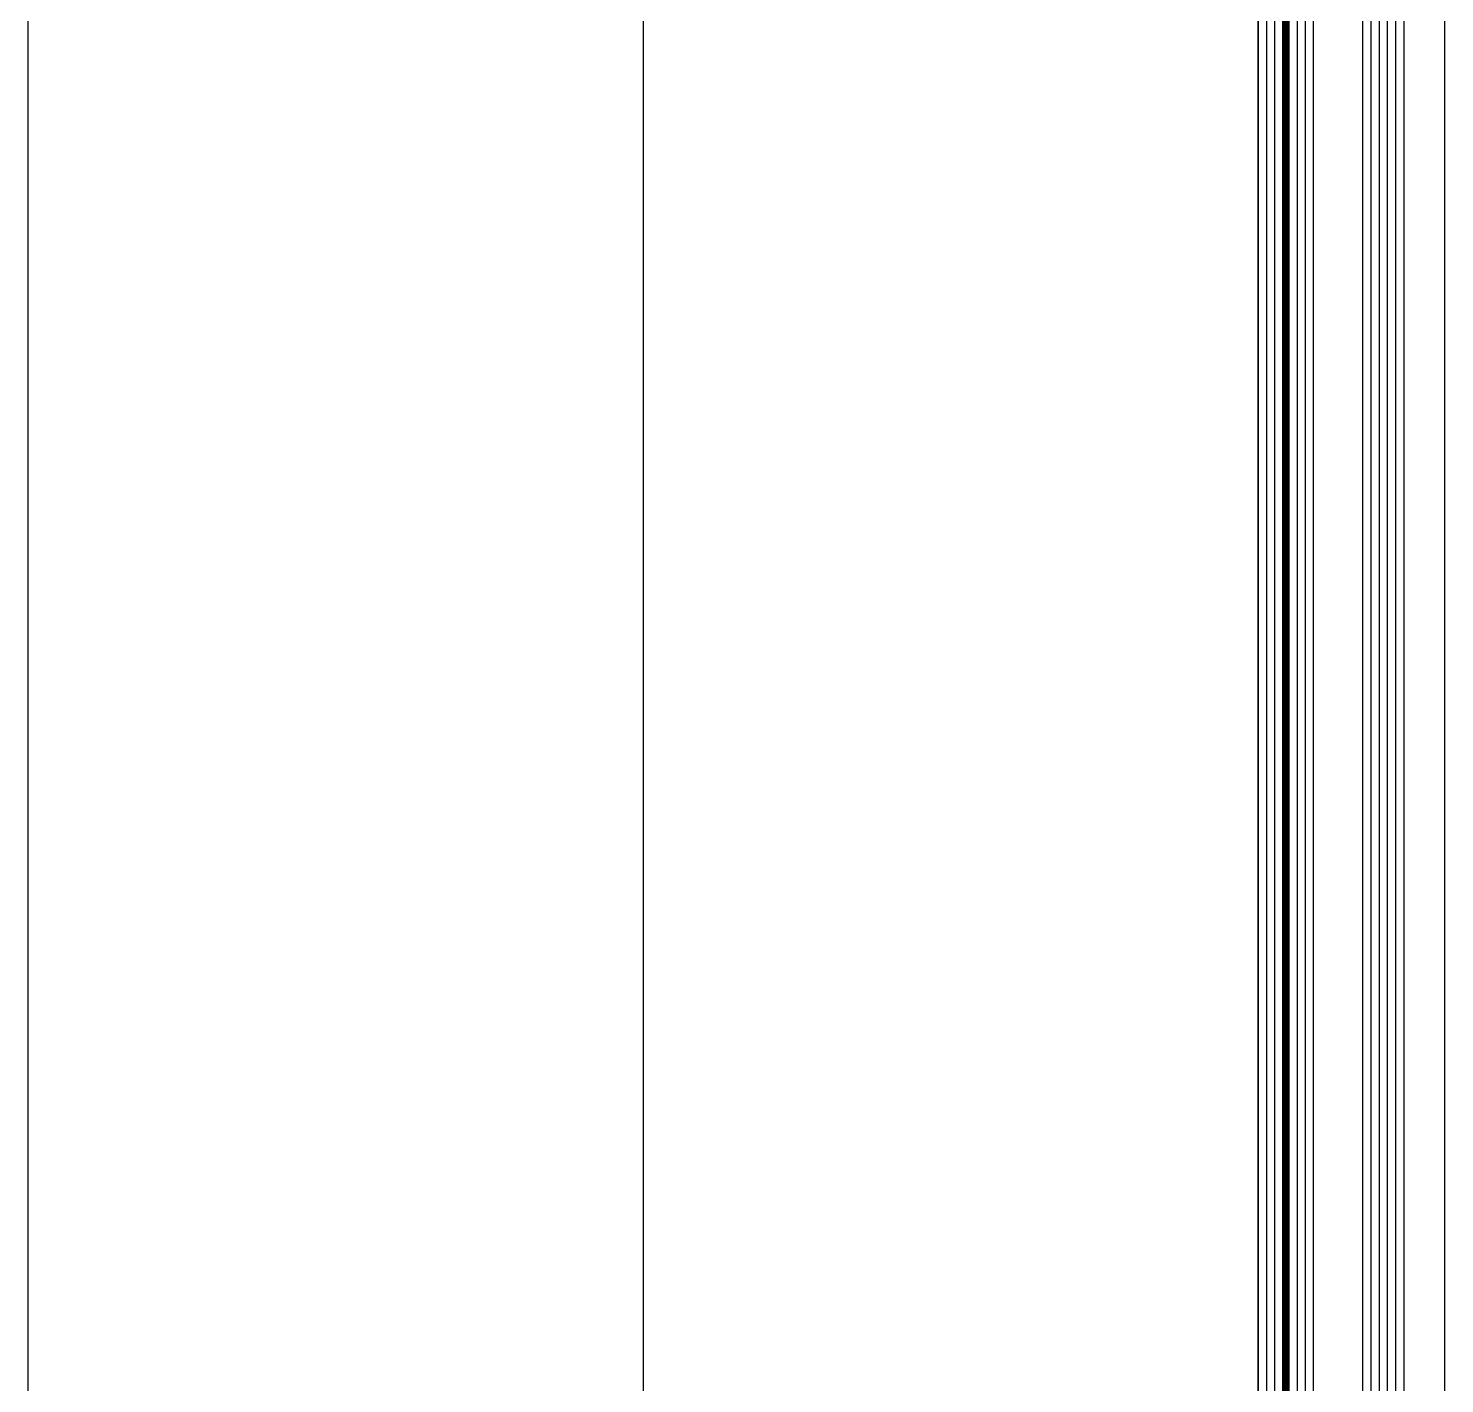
# Model space of a CAD drawing. Header units: millimetres. Extents: x 434053 to 1059003, y -2417481 to 936527.
# Drawn here: x 562863.7 to 563209.2, y -2235969.9 to -2235639.3 of the extents above; entities that cross this region are included whole.
import ezdxf

# ---------------------------------------------------------------- set-up
doc = ezdxf.new("R2010")
doc.units = ezdxf.units.MM
doc.header["$LTSCALE"] = 1000
doc.header["$MEASUREMENT"] = 0
for name, pattern in [('CENTER', [2, 1.25, -0.25, 0.25, -0.25]), ('DOTE', [2.4200000000000004, 2, -0.2, 0.02, -0.2]), ('HIDDEN', [9.524999999999999, 6.35, -3.175])]:
    doc.linetypes.add(name, pattern=pattern)
for name, color, linetype in [('DOTE', 16, 'DOTE'), ('EXTRUSION-V', 141, 'Continuous'), ('GLASS', 1, 'Continuous'), ('GLASS-V', 11, 'Continuous'), ('GRID', 8, 'CENTER')]:
    doc.layers.add(name, color=color, linetype=linetype)

# ---------------------------------------------------------------- blocks, each defined once
blk = doc.blocks.new('*U567')
at = {"layer": 'GLASS'}
for points in [[(780.5716569404815, 23.49999998227638), (1.000000000014552, 23.5), (1.455191522836685e-11, 24.5), (2.182787284255028e-11, 32.5), (1.000000000021828, 33.5), (780.571656940487, 33.49999998228365)], [(780.5716569404706, 11.49999998228365), (1.000000000003638, 11.5), (3.637978807091713e-12, 10.5), (-3.637978807091713e-12, 6.5), (0.999999999996362, 5.5), (780.5716569404597, 5.499999982276376)], [(780.5716569404706, 3.999999982283651), (1.000000000003638, 4), (3.637978807091713e-12, 3), (-3.637978807091713e-12, -1), (0.999999999996362, -2), (780.5716569404597, -2.000000017723625)]]:
    blk.add_lwpolyline(points, dxfattribs=at)
at = {"layer": 'GLASS-V'}
for p, q in [((2.182787284255028e-11, 31.5), (780.5716569404851, 31.49999998228365)), ((1.818989403545856e-11, 29.50000000000728), (780.5716569404851, 29.49999998228365)), ((1.818989403545856e-11, 27.5), (780.5716569404833, 27.49999998228365)), ((1.818989403545856e-11, 25.5), (780.5716569404815, 25.49999998228365)), ((3.637978807091713e-12, 9.5), (780.5716569404688, 9.499999982276375)), ((0, 7.5), (780.5716569404615, 7.499999982276376)), ((3.637978807091713e-12, 2), (780.5716569404688, 1.999999982276376)), ((0, 0), (780.5716569404615, -1.772362447733698e-08))]:
    blk.add_line(p, q, dxfattribs=at)
at = {"layer": 'GLASS-V', "linetype": 'HIDDEN', "const_width": 1.499999999999999}
blk.add_lwpolyline([(1, 4.75), (780.5716569404706, 4.750171031119561)], dxfattribs=at)
blk = doc.blocks.new('A$C10057B61')
at = {"layer": 'EXTRUSION-V'}
blk.add_line((15964.3549454679, 7934.605953449849, -6.746124249023136e-08), (15964.3549454679, 11369.60593986232, -2.577833048462733e-08), dxfattribs=at)
at = {"layer": 'EXTRUSION-V', "elevation": -6.746124249023129e-08}
blk.add_lwpolyline([(15768.85497630527, 11369.60593986232), (15768.85497630527, 7879.605939183384), (15908.8549710901, 7879.605939183384)], dxfattribs=at)
at = {"layer": 'GRID'}
blk.add_line((15918.8594605648, 11000.0002200664, -6.746124249023136e-08), (15918.8594605648, 13729.47241454246, -6.746124249023136e-08), dxfattribs=at)
at = {"color": 0, "linetype": 'ByBlock', "rotation": 270}
blk.add_blockref('*U567', (15920.85946068028, 11389.60593986232, -2.577833048462734e-08), dxfattribs=at)

msp = doc.modelspace()

# ---------------------------------------------------------------- linework, layer by layer
at = {"layer": 'DOTE'}
for p, q in [((562863.7447202946, -2253351.742089622), (562863.7447202946, -2230335.662089621)), ((563163.7447202946, -2253351.742089622), (563163.7447202946, -2230335.662089621))]:
    msp.add_line(p, q, dxfattribs=at)

# ---------------------------------------------------------------- block references
msp.add_blockref('A$C10057B61', (547244.8847612706, -2246905.268028968))

doc.saveas('drawing.dxf')
